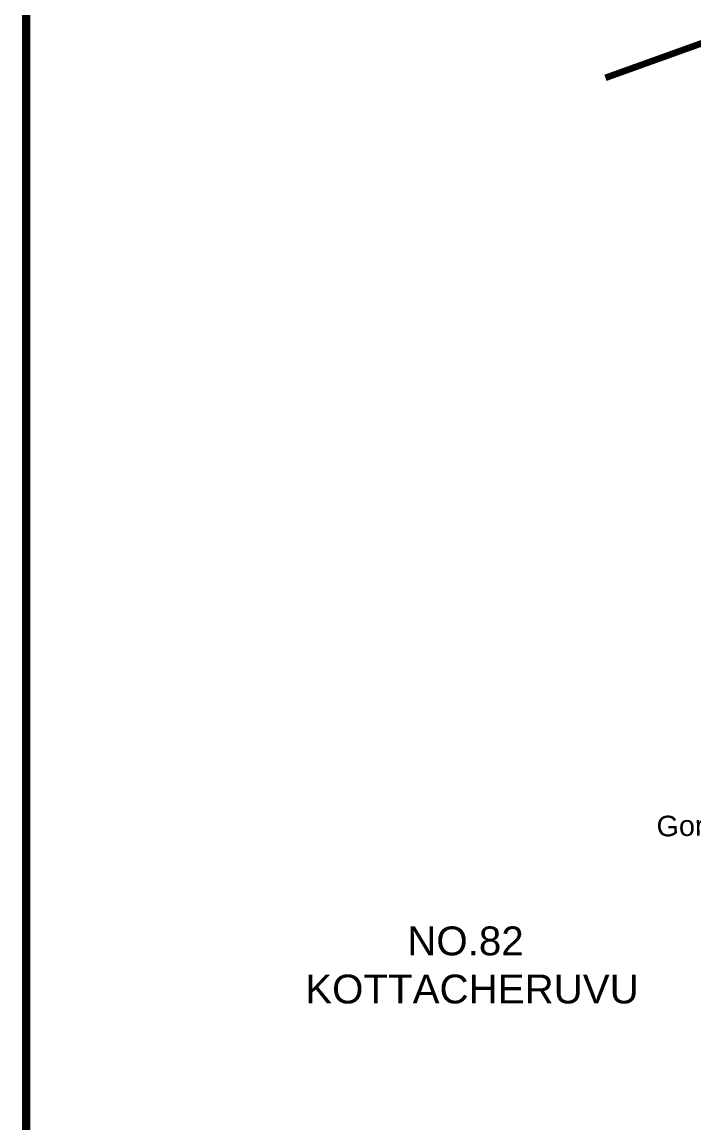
# Model space of a CAD drawing. Header units: feet. Extents: x 800131 to 806575, y 1568145 to 1575656.
# Drawn here: x 800131 to 800947, y 1571784 to 1573120 of the extents above; entities that cross this region are included whole.
import ezdxf

# ---------------------------------------------------------------- set-up
doc = ezdxf.new("R2010")
doc.units = ezdxf.units.FT
doc.header["$LTSCALE"] = 15
doc.header["$MEASUREMENT"] = 0
doc.linetypes.add('HIDDEN2', pattern=[0.1875, 0.125, -0.0625])
doc.layers.add('PLOT NO', color=7, linetype='Continuous')
doc.layers.add('TEXT', color=1, linetype='Continuous')
doc.layers.add('VILLAGE BOUNDRY', color=5, linetype='HIDDEN2', lineweight=100)
doc.styles.get("Standard").update_dxf_attribs({"font": 'arial.ttf'})

msp = doc.modelspace()

# ---------------------------------------------------------------- linework, layer by layer
at = {"layer": 'PLOT NO', "color": 5, "linetype": 'Continuous', "lineweight": -2, "const_width": 10}
msp.add_lwpolyline([(806569.8, 1575651.2), (800136.4, 1575651.2), (800136.4, 1568149.6), (806569.8, 1568149.6)], close=True, dxfattribs=at)
at = {"layer": 'VILLAGE BOUNDRY', "lineweight": -2, "ltscale": 10, "const_width": 8}
msp.add_lwpolyline([(800994.9, 1573108.2), (800839.3, 1573052.3)], dxfattribs=at)

# ---------------------------------------------------------------- texts
at = {"layer": 'PLOT NO', "linetype": 'Continuous', "lineweight": -2}
msp.add_text('Gorantlapalle 1/2 Mile ', height=25, rotation=1.1265, dxfattribs=at).set_placement((800901.5, 1572131.3))
at = {"layer": 'TEXT', "lineweight": -2}
for s, p in [('NO.82', (800598.8, 1571987.1)), ('KOTTACHERUVU', (800475, 1571928.7))]:
    msp.add_text(s, height=35, dxfattribs=at).set_placement(p)

doc.saveas('drawing.dxf')
